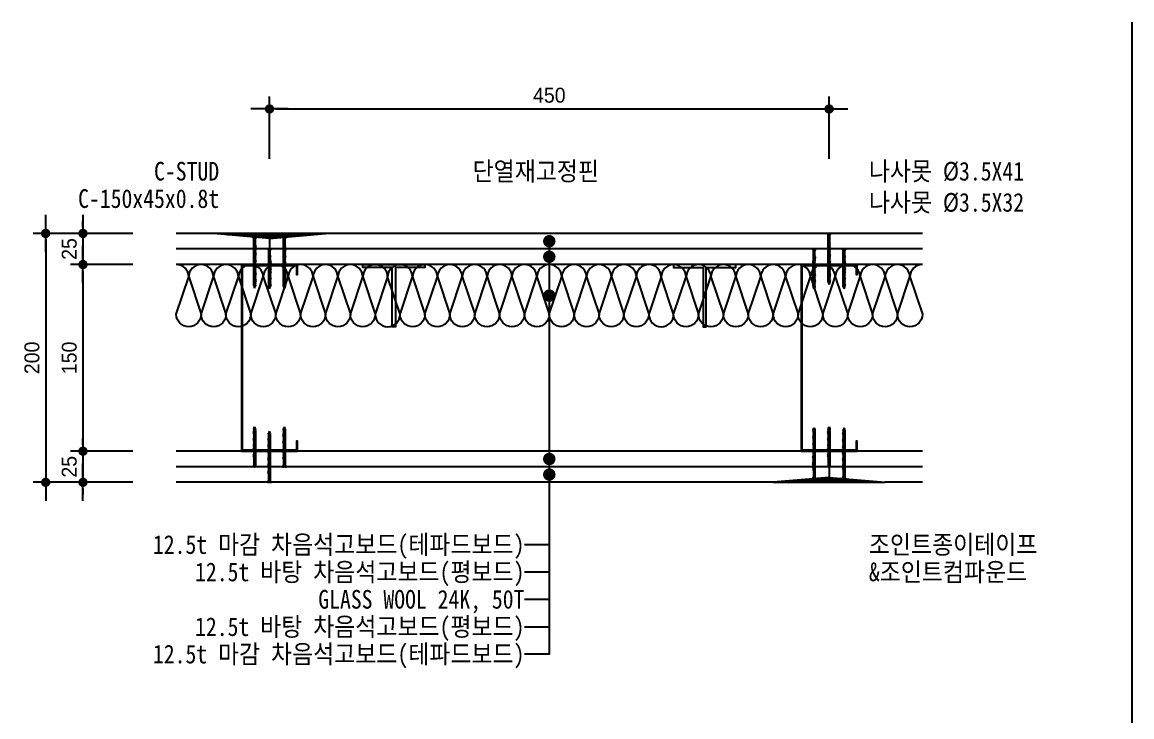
# Model space of a CAD drawing. Header units: millimetres. Extents: x 104 to 12536, y 73 to 2865.
# Drawn here: x 5249 to 6141, y 2307 to 2865 of the extents above; entities that cross this region are included whole.
import ezdxf
from ezdxf.enums import TextEntityAlignment as Align

# ---------------------------------------------------------------- set-up
doc = ezdxf.new("R2010")
doc.units = ezdxf.units.MM
doc.header["$LTSCALE"] = 5
for name, color, linetype in [('CHAN', 3, 'Continuous'), ('FIN', 6, 'Continuous'), ('formline', 6, 'Continuous'), ('GB', 7, 'Continuous'), ('INSUL', 8, 'Continuous'), ('ITXT', 5, 'Continuous'), ('PIN', 4, 'Continuous'), ('RXDIM', 7, 'Continuous'), ('SCREW2', 8, 'Continuous'), ('TEXT', 7, 'Continuous')]:
    doc.layers.add(name, color=color, linetype=linetype)
doc.styles.add('CGS', font='')
doc.styles.add('RXHS', font='')
doc.styles.get('CGS').set_extended_font_data('Dotum')
doc.styles.get('RXHS').set_extended_font_data('DotumChe')
doc.dimstyles.new('NDIM', dxfattribs={"dimscale": 5, "dimtxt": 2.4, "dimasz": 1, "dimexe": 2, "dimexo": 2, "dimgap": 1, "dimtad": 1, "dimtoh": 1, "dimdec": 0, "dimzin": 0, "dimdsep": 46, "dimtxsty": 'CGS', "dimblk1": 'DOTK', "dimblk2": 'DOTK', "dimsah": 1, "dimcen": 3, "dimclrt": 3, "dimadec": 0, "dimazin": 0, "dimtfac": 1.25, "dimtdec": 0, "dimtix": 1, "dimtmove": 2, "dimatfit": 3, "dimldrblk": 'DOTK', "dimfxl": 1, "dimtolj": 1, "dimtzin": 0, "dimarcsym": 0})

# ---------------------------------------------------------------- blocks, each defined once
blk = doc.blocks.new('나사못41')
at = {"layer": 'SCREW2'}
for p, q in [((2.25, 39.17), (0.63, 38.74)), ((0.63, 38.74), (0.92, 39.12)), ((2.25, 38.32), (0.63, 37.89)), ((0.63, 37.89), (0.92, 38.27)), ((2.25, 36.62), (0.63, 36.19)), ((0.63, 36.19), (0.92, 36.58)), ((2.25, 35.78), (0.63, 35.35)), ((0.63, 35.35), (0.92, 35.73)), ((2.25, 37.47), (0.64, 37.04)), ((0.64, 37.04), (0.92, 37.43)), ((2.54, 39.55), (0.92, 39.12)), ((2.54, 38.7), (0.92, 38.27)), ((2.54, 37.86), (0.92, 37.43)), ((2.53, 37.01), (0.92, 36.58)), ((2.54, 36.16), (0.92, 35.73)), ((0.93, 38.81), (0.93, 38.28)), ((0.93, 37.97), (0.93, 37.43)), ((0.93, 37.12), (0.93, 36.58)), ((0.93, 36.27), (0.93, 35.73)), ((1.6, 41), (0.98, 39.39)), ((0.98, 39.39), (1.64, 39.91)), ((0.98, 39.39), (0.98, 39.14)), ((1.64, 39.91), (1.6, 41)), ((2.26, 39.48), (1.6, 41)), ((2.25, 39.17), (2.54, 39.55)), ((2.25, 39.17), (2.25, 38.63)), ((2.25, 38.32), (2.54, 38.7)), ((2.25, 38.32), (2.25, 37.78)), ((2.25, 37.47), (2.54, 37.86)), ((2.25, 37.47), (2.25, 36.93)), ((2.25, 36.62), (2.53, 37.01)), ((2.25, 36.62), (2.25, 36.08)), ((2.25, 35.78), (2.54, 36.16)), ((2.25, 35.78), (2.25, 35.24)), ((2.25, 34.93), (0.63, 34.5)), ((0.63, 34.5), (0.92, 34.88)), ((2.25, 33.23), (0.63, 32.8)), ((0.63, 32.8), (0.92, 33.19)), ((2.25, 32.39), (0.63, 31.96)), ((0.63, 31.96), (0.92, 32.34)), ((2.25, 31.54), (0.63, 31.11)), ((0.63, 31.11), (0.92, 31.5)), ((2.25, 29), (0.63, 28.57)), ((0.63, 28.57), (0.92, 28.95)), ((2.25, 34.08), (0.64, 33.65)), ((0.64, 33.65), (0.92, 34.04)), ((2.25, 30.69), (0.64, 30.26)), ((0.64, 30.26), (0.92, 30.65)), ((2.25, 29.85), (0.64, 29.42)), ((0.64, 29.42), (0.93, 29.8)), ((2.25, 28.15), (0.64, 27.72)), ((0.64, 27.72), (0.92, 28.11)), ((2.25, 27.3), (0.64, 26.87)), ((0.64, 26.87), (0.93, 27.26)), ((2.54, 35.31), (0.92, 34.88)), ((2.54, 34.47), (0.92, 34.04)), ((2.53, 33.62), (0.92, 33.19)), ((2.54, 32.77), (0.92, 32.34)), ((2.54, 31.92), (0.92, 31.5)), ((2.54, 31.08), (0.92, 30.65)), ((2.54, 29.38), (0.92, 28.95)), ((2.54, 28.54), (0.92, 28.11)), ((2.54, 26.84), (0.92, 26.41)), ((0.93, 35.43), (0.93, 34.89)), ((0.93, 34.58), (0.93, 34.04)), ((0.93, 33.73), (0.93, 33.19)), ((0.93, 32.88), (0.93, 32.34)), ((0.93, 32.04), (0.93, 31.5)), ((0.93, 31.19), (0.93, 30.65)), ((0.93, 30.34), (0.93, 29.8)), ((2.54, 30.23), (0.93, 29.8)), ((0.93, 29.49), (0.93, 28.95)), ((0.93, 28.65), (0.93, 28.11)), ((0.93, 27.8), (0.93, 27.26)), ((2.54, 27.69), (0.93, 27.26)), ((0.93, 26.95), (0.93, 26.41)), ((2.25, 34.93), (2.54, 35.31)), ((2.25, 34.93), (2.25, 34.39)), ((2.25, 34.08), (2.54, 34.47)), ((2.25, 34.08), (2.25, 33.54)), ((2.25, 33.23), (2.53, 33.62)), ((2.25, 33.23), (2.25, 32.69)), ((2.25, 32.39), (2.54, 32.77)), ((2.25, 32.39), (2.25, 31.85)), ((2.25, 31.54), (2.54, 31.92)), ((2.25, 31.54), (2.25, 31)), ((2.25, 30.69), (2.54, 31.08)), ((2.25, 30.69), (2.25, 30.15)), ((2.25, 29.85), (2.54, 30.23)), ((2.25, 29.84), (2.25, 29.3)), ((2.25, 29), (2.54, 29.38)), ((2.25, 29), (2.25, 28.46)), ((2.25, 28.15), (2.54, 28.54)), ((2.25, 28.15), (2.25, 27.61)), ((2.25, 27.3), (2.54, 27.69)), ((2.25, 27.3), (2.25, 26.76)), ((2.25, 26.46), (2.54, 26.84)), ((2.25, 24.76), (0.63, 24.33)), ((0.63, 24.33), (0.92, 24.72)), ((2.25, 26.46), (0.64, 26.03)), ((0.64, 26.03), (0.92, 26.41)), ((2.25, 25.61), (0.64, 25.18)), ((0.64, 25.18), (0.93, 25.56)), ((2.25, 23.91), (0.64, 23.48)), ((0.64, 23.48), (0.92, 23.87)), ((2.25, 23.07), (0.64, 22.64)), ((0.64, 22.64), (0.93, 23.02)), ((2.26, 22.22), (0.64, 21.79)), ((0.64, 21.79), (0.93, 22.18)), ((2.25, 21.37), (0.64, 20.94)), ((0.64, 20.94), (0.93, 21.33)), ((2.26, 20.53), (0.64, 20.1)), ((0.64, 20.1), (0.93, 20.48)), ((2.25, 19.68), (0.64, 19.25)), ((0.64, 19.25), (0.92, 19.63)), ((2.25, 18.83), (0.64, 18.4)), ((0.64, 18.4), (0.93, 18.79)), ((2.26, 17.98), (0.64, 17.55)), ((0.64, 17.55), (0.93, 17.94)), ((2.54, 25.15), (0.92, 24.72)), ((2.54, 24.3), (0.92, 23.87)), ((2.54, 20.06), (0.92, 19.63)), ((0.93, 26.1), (0.93, 25.56)), ((2.54, 25.99), (0.93, 25.56)), ((0.93, 25.26), (0.93, 24.72)), ((0.93, 24.41), (0.93, 23.87)), ((0.93, 23.56), (0.93, 23.02)), ((2.54, 23.45), (0.93, 23.02)), ((0.93, 22.71), (0.93, 22.18)), ((2.54, 22.6), (0.93, 22.18)), ((0.93, 21.87), (0.93, 21.33)), ((2.54, 21.76), (0.93, 21.33)), ((0.93, 21.02), (0.93, 20.48)), ((2.54, 20.91), (0.93, 20.48)), ((0.93, 20.17), (0.93, 19.63)), ((0.93, 19.32), (0.93, 18.79)), ((2.54, 19.21), (0.93, 18.79)), ((0.93, 18.48), (0.93, 17.94)), ((0.93, 18.48), (0.93, 17.94)), ((2.54, 18.37), (0.93, 17.94)), ((2.25, 26.45), (2.25, 25.92)), ((2.25, 25.61), (2.54, 25.99)), ((2.25, 25.61), (2.25, 25.07)), ((2.25, 24.76), (2.54, 25.15)), ((2.25, 24.76), (2.25, 24.22)), ((2.25, 23.91), (2.54, 24.3)), ((2.25, 23.91), (2.25, 23.37)), ((2.25, 23.07), (2.54, 23.45)), ((2.25, 23.06), (2.25, 20.53)), ((2.25, 21.37), (2.54, 21.76)), ((2.25, 21.37), (2.25, 20.83)), ((2.25, 20.52), (2.25, 19.98)), ((2.25, 19.68), (2.54, 20.06)), ((2.25, 19.68), (2.25, 19.14)), ((2.25, 18.83), (2.54, 19.21)), ((2.25, 18.83), (2.25, 18.29)), ((2.25, 17.98), (2.25, 17.44)), ((2.26, 22.22), (2.54, 22.6)), ((2.26, 20.53), (2.54, 20.91)), ((2.26, 17.98), (2.54, 18.37)), ((2.26, 17.14), (0.64, 16.71)), ((0.64, 16.71), (0.93, 17.09)), ((2.26, 15.44), (0.64, 15.01)), ((0.64, 15.01), (0.93, 15.4)), ((2.26, 14.59), (0.64, 14.16)), ((0.64, 14.16), (0.93, 14.55)), ((2.26, 16.29), (0.65, 15.86)), ((0.65, 15.86), (0.93, 16.24)), ((2.26, 13.75), (0.65, 13.32)), ((0.65, 13.32), (0.93, 13.7)), ((2.26, 12.9), (0.65, 12.47)), ((0.65, 12.47), (0.93, 12.86)), ((2.26, 12.05), (0.65, 11.62)), ((0.65, 11.62), (0.93, 12.01)), ((2.26, 11.21), (0.65, 10.78)), ((0.65, 10.78), (0.93, 11.16)), ((2.26, 10.38), (0.65, 9.95)), ((0.65, 9.95), (0.93, 10.33)), ((2.26, 9.55), (0.65, 9.12)), ((0.65, 9.12), (0.93, 9.5)), ((0.93, 17.63), (0.93, 17.09)), ((2.55, 17.52), (0.93, 17.09)), ((0.93, 16.78), (0.93, 16.24)), ((2.55, 16.67), (0.93, 16.24)), ((0.93, 15.94), (0.93, 15.4)), ((2.54, 15.83), (0.93, 15.4)), ((0.93, 15.09), (0.93, 14.55)), ((2.55, 14.98), (0.93, 14.55)), ((0.93, 14.24), (0.93, 13.7)), ((2.55, 14.13), (0.93, 13.7)), ((0.93, 13.39), (0.93, 12.86)), ((2.55, 13.29), (0.93, 12.86)), ((0.93, 12.55), (0.93, 12.01)), ((2.55, 12.44), (0.93, 12.01)), ((0.93, 11.7), (0.93, 10.33)), ((2.55, 11.59), (0.93, 11.16)), ((2.55, 10.76), (0.93, 10.33)), ((0.93, 10.02), (0.93, 9.5)), ((2.55, 9.93), (0.93, 9.5)), ((0.93, 9.19), (0.93, 8.67)), ((2.55, 9.1), (0.93, 8.67)), ((2.25, 17.13), (2.25, 16.59)), ((2.25, 16.29), (2.25, 15.75)), ((2.25, 15.44), (2.25, 14.9)), ((2.25, 14.59), (2.25, 14.05)), ((2.25, 13.75), (2.25, 13.21)), ((2.25, 12.05), (2.25, 11.51)), ((2.25, 11.2), (2.25, 10.68)), ((2.25, 10.37), (2.25, 9.85)), ((2.25, 9.54), (2.25, 9.02)), ((2.26, 17.14), (2.55, 17.52)), ((2.26, 16.29), (2.55, 16.67)), ((2.26, 15.44), (2.54, 15.83)), ((2.26, 14.59), (2.55, 14.98)), ((2.26, 13.75), (2.55, 14.13)), ((2.26, 12.9), (2.55, 13.29)), ((2.26, 12.9), (2.26, 12.36)), ((2.26, 12.05), (2.55, 12.44)), ((2.26, 11.21), (2.55, 11.59)), ((2.26, 10.38), (2.55, 10.76)), ((2.26, 9.55), (2.55, 9.93)), ((2.26, 8.72), (2.55, 9.1)), ((2.26, 8.72), (0.65, 8.29)), ((0.65, 8.29), (0.93, 8.67)), ((2.26, 7.89), (0.65, 7.46)), ((0.65, 7.46), (0.93, 7.84)), ((2.26, 7.06), (0.65, 6.63)), ((0.65, 6.63), (0.93, 7.01)), ((0.93, 8.36), (0.93, 7.84)), ((2.55, 8.27), (0.93, 7.84)), ((0.93, 7.53), (0.93, 7.01)), ((2.55, 7.44), (0.93, 7.01)), ((0.93, 6.7), (0.93, 1.19)), ((1.54, 0.48), (1.54, 0.65)), ((1.6, 0.68), (1.57, 0.68)), ((1.63, 0.48), (1.63, 0.65)), ((2.08, 0), (3.2, 0)), ((2.25, 8.71), (2.25, 8.19)), ((2.25, 7.88), (2.25, 7.36)), ((2.25, 7.05), (2.25, 1.19)), ((2.26, 7.89), (2.55, 8.27)), ((2.26, 7.06), (2.55, 7.44)), ((-0.03, 0), (1.09, 0))]:
    blk.add_line(p, q, dxfattribs=at)
for centre, radius, start, end in [((-0.49, 1.35), 1.43, 288.66128, 353.44689), ((1.07, 0.47), 0.473, 267.52648, 0.91384), ((1.59, -1.99), 2.05, 80.28655, 99.71345), ((1.57, 0.65), 0.033, 90, 180), ((1.6, 0.65), 0.033, 0, 90), ((2.1, 0.47), 0.473, 179.08616, 272.47352), ((3.64, 1.33), 1.4, 185.72984, 251.659)]:
    blk.add_arc(centre, radius, start, end, dxfattribs=at)
blk = doc.blocks.new('나사못32')
at = {"layer": 'SCREW2'}
for p, q in [((2.24, 30.17), (0.63, 29.74)), ((0.63, 29.74), (0.92, 30.12)), ((2.25, 29.32), (0.63, 28.89)), ((0.63, 28.89), (0.92, 29.27)), ((2.25, 28.47), (0.63, 28.04)), ((0.63, 28.04), (0.92, 28.43)), ((2.24, 27.62), (0.63, 27.19)), ((0.63, 27.19), (0.91, 27.58)), ((2.24, 26.78), (0.63, 26.35)), ((2.53, 28.01), (0.91, 27.58)), ((2.53, 30.55), (0.92, 30.12)), ((0.92, 29.81), (0.92, 29.28)), ((2.53, 29.7), (0.92, 29.27)), ((0.92, 28.97), (0.92, 28.43)), ((2.54, 28.86), (0.92, 28.43)), ((0.92, 28.12), (0.92, 27.58)), ((0.92, 27.27), (0.92, 26.73)), ((2.53, 27.16), (0.92, 26.73)), ((1.6, 32), (0.98, 30.39)), ((0.98, 30.39), (1.64, 30.91)), ((0.98, 30.39), (0.98, 30.14)), ((1.64, 30.91), (1.6, 32)), ((2.27, 30.45), (1.6, 32)), ((2.24, 30.17), (2.53, 30.55)), ((2.24, 30.17), (2.24, 29.63)), ((2.24, 29.32), (2.24, 28.78)), ((2.24, 28.47), (2.24, 27.93)), ((2.24, 27.62), (2.53, 28.01)), ((2.24, 27.62), (2.24, 27.08)), ((2.24, 26.78), (2.53, 27.16)), ((2.24, 26.78), (2.24, 26.24)), ((2.25, 29.32), (2.53, 29.7)), ((2.25, 28.47), (2.54, 28.86)), ((0.63, 26.35), (0.92, 26.73)), ((2.25, 25.93), (0.63, 25.5)), ((0.63, 25.5), (0.92, 25.88)), ((2.25, 25.08), (0.63, 24.65)), ((0.63, 24.65), (0.92, 25.04)), ((2.24, 24.23), (0.63, 23.8)), ((0.63, 23.8), (0.91, 24.19)), ((2.24, 23.39), (0.63, 22.96)), ((0.63, 22.96), (0.92, 23.34)), ((2.25, 22.54), (0.63, 22.11)), ((0.63, 22.11), (0.92, 22.5)), ((2.25, 21.69), (0.63, 21.26)), ((0.63, 21.26), (0.92, 21.65)), ((2.25, 20), (0.63, 19.57)), ((0.63, 19.57), (0.92, 19.95)), ((2.25, 19.15), (0.63, 18.72)), ((0.63, 18.72), (0.92, 19.11)), ((2.25, 20.85), (0.64, 20.42)), ((0.64, 20.42), (0.92, 20.8)), ((2.25, 18.3), (0.64, 17.87)), ((0.64, 17.87), (0.92, 18.26)), ((2.53, 24.62), (0.91, 24.19)), ((0.92, 26.43), (0.92, 25.89)), ((2.53, 26.31), (0.92, 25.88)), ((0.92, 25.58), (0.92, 25.04)), ((2.54, 25.47), (0.92, 25.04)), ((0.92, 24.73), (0.92, 24.19)), ((0.92, 23.88), (0.92, 23.34)), ((2.53, 23.77), (0.92, 23.34)), ((0.92, 23.04), (0.92, 22.5)), ((2.53, 22.92), (0.92, 22.5)), ((0.92, 22.19), (0.92, 21.65)), ((2.54, 22.08), (0.92, 21.65)), ((0.92, 21.34), (0.92, 20.8)), ((2.54, 21.23), (0.92, 20.8)), ((0.92, 20.49), (0.92, 19.95)), ((2.53, 20.38), (0.92, 19.95)), ((0.92, 19.65), (0.92, 19.11)), ((2.54, 19.54), (0.92, 19.11)), ((0.92, 18.8), (0.92, 18.26)), ((2.54, 18.69), (0.92, 18.26)), ((0.92, 17.95), (0.92, 17.41)), ((2.24, 25.93), (2.24, 25.39)), ((2.24, 25.08), (2.24, 24.54)), ((2.24, 24.23), (2.53, 24.62)), ((2.24, 24.23), (2.24, 23.69)), ((2.24, 23.39), (2.53, 23.77)), ((2.24, 23.39), (2.24, 22.85)), ((2.24, 22.54), (2.24, 22)), ((2.24, 21.69), (2.24, 21.15)), ((2.24, 20.84), (2.24, 20.3)), ((2.24, 20), (2.24, 19.46)), ((2.24, 19.15), (2.24, 18.61)), ((2.24, 18.3), (2.24, 17.76)), ((2.25, 25.93), (2.53, 26.31)), ((2.25, 25.08), (2.54, 25.47)), ((2.25, 22.54), (2.53, 22.92)), ((2.25, 21.69), (2.54, 22.08)), ((2.25, 20.85), (2.54, 21.23)), ((2.25, 20), (2.53, 20.38)), ((2.25, 19.15), (2.54, 19.54)), ((2.25, 18.3), (2.54, 18.69)), ((2.25, 17.46), (0.63, 17.03)), ((0.63, 17.03), (0.92, 17.41)), ((2.25, 15.9), (0.63, 15.47)), ((0.63, 15.47), (0.92, 15.86)), ((2.25, 13.36), (0.63, 12.93)), ((0.63, 12.93), (0.92, 13.32)), ((2.25, 16.73), (0.64, 16.3)), ((0.64, 16.3), (0.92, 16.68)), ((2.25, 15.06), (0.64, 14.63)), ((0.64, 14.63), (0.92, 15.01)), ((2.25, 14.21), (0.64, 13.78)), ((0.64, 13.78), (0.92, 14.16)), ((2.25, 12.51), (0.64, 12.08)), ((0.64, 12.08), (0.92, 12.47)), ((2.25, 11.67), (0.64, 11.24)), ((0.64, 11.24), (0.92, 11.62)), ((2.26, 10.82), (0.64, 10.39)), ((0.64, 10.39), (0.93, 10.78)), ((2.27, 9.98), (0.65, 9.55)), ((0.65, 9.55), (0.94, 9.93)), ((2.27, 9.13), (0.66, 8.7)), ((0.66, 8.7), (0.94, 9.09)), ((2.54, 17.84), (0.92, 17.41)), ((0.92, 17.45), (0.92, 16.92)), ((0.92, 17.22), (0.92, 16.68)), ((2.54, 17.11), (0.92, 16.68)), ((0.92, 16.37), (0.92, 15.86)), ((2.54, 16.29), (0.92, 15.86)), ((0.92, 15.55), (0.92, 15.01)), ((2.54, 15.44), (0.92, 15.01)), ((0.92, 14.7), (0.92, 14.16)), ((2.54, 14.59), (0.92, 14.16)), ((0.92, 13.86), (0.92, 13.32)), ((2.54, 13.75), (0.92, 13.32)), ((0.92, 13.01), (0.92, 12.47)), ((2.54, 12.9), (0.92, 12.47)), ((0.92, 12.16), (0.92, 11.62)), ((2.54, 12.05), (0.92, 11.62)), ((0.93, 11.32), (0.93, 10.78)), ((2.55, 11.21), (0.93, 10.78)), ((0.94, 10.47), (0.94, 9.93)), ((2.55, 10.36), (0.94, 9.93)), ((2.56, 9.51), (0.94, 9.09)), ((0.95, 9.63), (0.95, 9.09)), ((2.24, 17.45), (2.24, 17.03)), ((2.24, 16.72), (2.24, 16.54)), ((2.24, 16.71), (2.24, 15.86)), ((2.24, 15.9), (2.24, 15.36)), ((2.24, 14.21), (2.24, 13.67)), ((2.24, 13.36), (2.24, 12.82)), ((2.24, 12.51), (2.24, 11.97)), ((2.25, 17.46), (2.54, 17.84)), ((2.25, 16.73), (2.54, 17.11)), ((2.25, 15.9), (2.54, 16.29)), ((2.25, 15.06), (2.54, 15.44)), ((2.25, 15.06), (2.25, 14.52)), ((2.25, 14.21), (2.54, 14.59)), ((2.25, 13.36), (2.54, 13.75)), ((2.25, 12.51), (2.54, 12.9)), ((2.25, 11.67), (2.54, 12.05)), ((2.25, 11.67), (2.25, 11.13)), ((2.26, 10.82), (2.55, 11.21)), ((2.26, 10.82), (2.26, 10.28)), ((2.27, 9.98), (2.55, 10.36)), ((2.27, 9.98), (2.27, 9.44)), ((2.27, 9.13), (2.56, 9.51)), ((2.27, 9.13), (2.27, 8.59)), ((0, 0), (1.12, 0)), ((2.27, 8.28), (0.66, 7.85)), ((0.66, 7.85), (0.95, 8.24)), ((2.28, 7.44), (0.67, 7.01)), ((0.67, 7.01), (0.95, 7.39)), ((2.29, 6.59), (0.67, 6.16)), ((0.67, 6.16), (0.96, 6.55)), ((2.28, 5.74), (0.67, 5.31)), ((0.67, 5.31), (0.95, 5.7)), ((0.95, 8.78), (0.95, 8.24)), ((2.56, 8.67), (0.95, 8.24)), ((0.95, 7.93), (0.95, 7.39)), ((2.57, 7.82), (0.95, 7.39)), ((2.57, 6.13), (0.95, 5.7)), ((0.95, 5.39), (0.95, 1.19)), ((0.96, 7.09), (0.96, 6.55)), ((2.57, 6.98), (0.96, 6.55)), ((0.96, 6.24), (0.96, 5.7)), ((1.57, 0.48), (1.57, 0.65)), ((1.63, 0.68), (1.6, 0.68)), ((1.66, 0.48), (1.66, 0.65)), ((2.27, 8.28), (2.56, 8.67)), ((2.27, 8.28), (2.27, 7.74)), ((2.27, 5.74), (2.27, 1.19)), ((2.28, 7.44), (2.57, 7.82)), ((2.28, 7.44), (2.28, 6.9)), ((2.28, 6.59), (2.28, 6.05)), ((2.28, 5.74), (2.57, 6.13)), ((2.29, 6.59), (2.57, 6.98)), ((2.11, 0), (3.23, 0))]:
    blk.add_line(p, q, dxfattribs=at)
for centre, radius, start, end in [((-0.44, 1.33), 1.4, 288.341, 354.27016), ((1.1, 0.47), 0.473, 267.52648, 0.91384), ((1.61, -1.99), 2.05, 80.28655, 99.71345), ((1.6, 0.65), 0.033, 90, 180), ((1.63, 0.65), 0.033, 360, 90), ((2.13, 0.47), 0.473, 179.08616, 272.47352), ((3.67, 1.33), 1.4, 185.72984, 251.659)]:
    blk.add_arc(centre, radius, start, end, dxfattribs=at)
blk = doc.blocks.new('DOTK')
blk.add_line((-3, 0), (3, 0))
at = {"const_width": 0.75}
blk.add_lwpolyline([(-0.375, 0, 1), (0.375, 0, 1)], format="xyb", close=True, dxfattribs=at)
blk = doc.blocks.new('*D53')
at = {"layer": 'RXDIM', "color": 0, "lineweight": -2, "transparency": 16777216}
for p, q in [((5447.94, 2755.76), (5447.94, 2805.76)), ((5897.94, 2755.76), (5897.94, 2805.76)), ((5452.94, 2795.76), (5892.94, 2795.76))]:
    blk.add_line(p, q, dxfattribs=at)
at = {"layer": 'RXDIM', "color": 0, "lineweight": -2, "transparency": 16777216, "xscale": 5, "yscale": 5, "zscale": 5, "rotation": 180}
blk.add_blockref('DOTK', (5447.94, 2795.76), dxfattribs=at)
at = {"layer": 'RXDIM', "color": 0, "lineweight": -2, "transparency": 16777216, "xscale": 5, "yscale": 5, "zscale": 5}
blk.add_blockref('DOTK', (5897.94, 2795.76), dxfattribs=at)
at = {"layer": 'RXDIM', "color": 3, "transparency": 16777216, "insert": (5672.94, 2806.77), "char_height": 12, "attachment_point": 5, "style": 'CGS'}
blk.add_mtext('\\A1;450', dxfattribs=at)
blk = doc.blocks.new('*D54')
at = {"layer": 'RXDIM', "color": 0, "lineweight": -2, "transparency": 16777216}
for p, q in [((5337.94, 2695.76), (5257.94, 2695.76)), ((5267.94, 2690.76), (5267.94, 2500.76)), ((5337.94, 2495.76), (5257.94, 2495.76))]:
    blk.add_line(p, q, dxfattribs=at)
at = {"layer": 'RXDIM', "color": 0, "lineweight": -2, "transparency": 16777216, "xscale": 5, "yscale": 5, "zscale": 5}
for p, rotation in [((5267.94, 2695.76), 90), ((5267.94, 2495.76), 270)]:
    blk.add_blockref('DOTK', p, dxfattribs=dict(at, rotation=rotation))
at = {"layer": 'RXDIM', "color": 3, "transparency": 16777216, "insert": (5256.93, 2595.76), "char_height": 12, "attachment_point": 5, "rotation": 90, "style": 'CGS'}
blk.add_mtext('\\A1;200', dxfattribs=at)
blk = doc.blocks.new('*D55')
at = {"layer": 'RXDIM', "color": 0, "lineweight": -2, "transparency": 16777216}
for p, q in [((5297.94, 2700.76), (5297.94, 2705.76)), ((5337.94, 2695.76), (5287.94, 2695.76)), ((5297.94, 2695.76), (5297.94, 2670.76)), ((5337.94, 2670.76), (5287.94, 2670.76)), ((5297.94, 2665.76), (5297.94, 2660.76))]:
    blk.add_line(p, q, dxfattribs=at)
at = {"layer": 'RXDIM', "color": 0, "lineweight": -2, "transparency": 16777216, "xscale": 5, "yscale": 5, "zscale": 5}
for p, rotation in [((5297.94, 2695.76), 270), ((5297.94, 2670.76), 90)]:
    blk.add_blockref('DOTK', p, dxfattribs=dict(at, rotation=rotation))
at = {"layer": 'RXDIM', "color": 3, "transparency": 16777216, "insert": (5286.93, 2683.26), "char_height": 12, "attachment_point": 5, "rotation": 90, "style": 'CGS'}
blk.add_mtext('\\A1;25', dxfattribs=at)
blk = doc.blocks.new('*D56')
at = {"layer": 'RXDIM', "color": 0, "lineweight": -2, "transparency": 16777216}
for p, q in [((5337.94, 2670.76), (5287.94, 2670.76)), ((5297.94, 2665.76), (5297.94, 2525.76)), ((5337.94, 2520.76), (5287.94, 2520.76))]:
    blk.add_line(p, q, dxfattribs=at)
at = {"layer": 'RXDIM', "color": 0, "lineweight": -2, "transparency": 16777216, "xscale": 5, "yscale": 5, "zscale": 5}
for p, rotation in [((5297.94, 2670.76), 90), ((5297.94, 2520.76), 270)]:
    blk.add_blockref('DOTK', p, dxfattribs=dict(at, rotation=rotation))
at = {"layer": 'RXDIM', "color": 3, "transparency": 16777216, "insert": (5286.93, 2595.76), "char_height": 12, "attachment_point": 5, "rotation": 90, "style": 'CGS'}
blk.add_mtext('\\A1;150', dxfattribs=at)
blk = doc.blocks.new('*D57')
at = {"layer": 'RXDIM', "color": 0, "lineweight": -2, "transparency": 16777216}
for p, q in [((5297.94, 2525.76), (5297.94, 2530.76)), ((5337.94, 2520.76), (5287.94, 2520.76)), ((5297.94, 2520.76), (5297.94, 2495.76)), ((5337.94, 2495.76), (5287.94, 2495.76)), ((5297.94, 2490.76), (5297.94, 2485.76))]:
    blk.add_line(p, q, dxfattribs=at)
at = {"layer": 'RXDIM', "color": 0, "lineweight": -2, "transparency": 16777216, "xscale": 5, "yscale": 5, "zscale": 5}
for p, rotation in [((5297.94, 2520.76), 270), ((5297.94, 2495.76), 90)]:
    blk.add_blockref('DOTK', p, dxfattribs=dict(at, rotation=rotation))
at = {"layer": 'RXDIM', "color": 3, "transparency": 16777216, "insert": (5286.93, 2508.26), "char_height": 12, "attachment_point": 5, "rotation": 90, "style": 'CGS'}
blk.add_mtext('\\A1;25', dxfattribs=at)

msp = doc.modelspace()

# ---------------------------------------------------------------- linework, layer by layer
at = {"layer": 'CHAN'}
for points in [[(5470.44, 2670.76), (5425.44, 2670.76), (5425.44, 2520.76), (5470.44, 2520.76), (5470.44, 2528.76), (5469.64, 2528.76), (5469.64, 2521.56), (5426.24, 2521.56), (5426.24, 2669.96), (5469.64, 2669.96), (5469.64, 2662.76), (5470.44, 2662.76), (5470.44, 2670.76), (5470.44, 2669.96)], [(5920.44, 2670.76), (5875.44, 2670.76), (5875.44, 2520.76), (5920.44, 2520.76), (5920.44, 2528.76), (5919.64, 2528.76), (5919.64, 2521.56), (5876.24, 2521.56), (5876.24, 2669.96), (5919.64, 2669.96), (5919.64, 2662.76), (5920.44, 2662.76), (5920.44, 2670.76), (5920.44, 2669.96)]]:
    msp.add_lwpolyline(points, dxfattribs=at)
at = {"layer": 'FIN'}
for p, q in [((5492.94, 2695.76), (5402.94, 2695.76)), ((5481.69, 2694.76), (5414.19, 2694.76)), ((5470.44, 2693.76), (5425.44, 2693.76)), ((5459.19, 2692.76), (5436.69, 2692.76)), ((5459.19, 2692.76), (5436.69, 2692.76)), ((5886.69, 2498.76), (5909.19, 2498.76)), ((5852.94, 2495.76), (5942.94, 2495.76)), ((5864.19, 2496.76), (5931.69, 2496.76)), ((5875.44, 2497.76), (5920.44, 2497.76))]:
    msp.add_line(p, q, dxfattribs=at)
at = {"layer": 'formline'}
msp.add_line((6141.38, 2865.5), (6141.38, 104.5), dxfattribs=at)
at = {"layer": 'GB'}
for p, q in [((5402.94, 2695.76), (5372.94, 2695.76)), ((5447.94, 2691.76), (5402.94, 2695.76)), ((5447.94, 2691.76), (5492.94, 2695.76)), ((5972.94, 2695.76), (5492.94, 2695.76)), ((5447.94, 2691.76), (5447.94, 2683.26)), ((5972.94, 2683.26), (5372.94, 2683.26)), ((5897.94, 2683.26), (5897.94, 2670.76)), ((5897.94, 2683.26), (5897.94, 2670.76)), ((5972.94, 2670.76), (5372.94, 2670.76)), ((5972.94, 2520.76), (5372.94, 2520.76)), ((5447.94, 2508.26), (5447.94, 2520.76)), ((5447.94, 2508.26), (5447.94, 2520.76)), ((5972.94, 2508.26), (5372.94, 2508.26)), ((5897.94, 2508.26), (5897.94, 2499.76)), ((5897.94, 2499.76), (5852.94, 2495.76)), ((5897.94, 2499.76), (5942.94, 2495.76)), ((5852.94, 2495.76), (5372.94, 2495.76)), ((5972.94, 2495.76), (5942.94, 2495.76))]:
    msp.add_line(p, q, dxfattribs=at)
at = {"layer": 'INSUL'}
msp.add_lwpolyline([(5972.94, 2670.76, 0.414214), (5962.94, 2660.76), (5972.94, 2630.76, -1), (5952.94, 2630.76), (5962.94, 2660.76, 1), (5942.94, 2660.76), (5952.94, 2630.76, -1), (5932.94, 2630.76), (5942.94, 2660.76, 1), (5922.94, 2660.76), (5932.94, 2630.76, -1), (5912.94, 2630.76), (5922.94, 2660.76, 1), (5902.94, 2660.76), (5912.94, 2630.76, -1), (5892.94, 2630.76), (5902.94, 2660.76, 1), (5882.94, 2660.76), (5892.94, 2630.76, -1), (5872.94, 2630.76), (5882.94, 2660.76, 1), (5862.94, 2660.76), (5872.94, 2630.76, -1), (5852.94, 2630.76), (5862.94, 2660.76, 1), (5842.94, 2660.76), (5852.94, 2630.76, -1), (5832.94, 2630.76), (5842.94, 2660.76, 1), (5822.94, 2660.76), (5832.94, 2630.76, -1), (5812.94, 2630.76), (5822.94, 2660.76, 1), (5802.94, 2660.76), (5812.94, 2630.76, -1), (5792.94, 2630.76), (5802.94, 2660.76, 1), (5782.94, 2660.76), (5792.94, 2630.76, -1), (5772.94, 2630.76), (5762.94, 2660.76), (5752.94, 2630.76, 1), (5772.94, 2630.76), (5782.94, 2660.76, 1), (5762.94, 2660.76, 0.414214), (5752.94, 2670.76, 0.414214), (5742.94, 2660.76), (5752.94, 2630.76, -1), (5732.94, 2630.76), (5742.94, 2660.76, 1), (5722.94, 2660.76), (5732.94, 2630.76, -1), (5712.94, 2630.76), (5722.94, 2660.76, 1), (5702.94, 2660.76), (5712.94, 2630.76, -1), (5692.94, 2630.76), (5702.94, 2660.76, 1), (5682.94, 2660.76), (5692.94, 2630.76, -1), (5672.94, 2630.76), (5682.94, 2660.76, 1), (5662.94, 2660.76), (5672.94, 2630.76, -1), (5652.94, 2630.76), (5662.94, 2660.76, 1), (5642.94, 2660.76), (5652.94, 2630.76, -1), (5632.94, 2630.76), (5642.94, 2660.76, 1), (5622.94, 2660.76), (5632.94, 2630.76, -1), (5612.94, 2630.76), (5622.94, 2660.76, 1), (5602.94, 2660.76), (5612.94, 2630.76, -1), (5592.94, 2630.76), (5602.94, 2660.76, 1), (5582.94, 2660.76), (5592.94, 2630.76, -1), (5572.94, 2630.76), (5582.94, 2660.76, 1), (5562.94, 2660.76), (5572.94, 2630.76, -1), (5552.94, 2630.76), (5542.94, 2660.76), (5532.94, 2630.76, 1), (5552.94, 2630.76), (5562.94, 2660.76, 1), (5542.94, 2660.76, 0.414214), (5532.94, 2670.76, 0.414214), (5522.94, 2660.76), (5532.94, 2630.76, -1), (5512.94, 2630.76), (5522.94, 2660.76, 1), (5502.94, 2660.76), (5512.94, 2630.76, -1), (5492.94, 2630.76), (5502.94, 2660.76, 1), (5482.94, 2660.76), (5492.94, 2630.76, -1), (5472.94, 2630.76), (5482.94, 2660.76, 1), (5462.94, 2660.76), (5472.94, 2630.76, -1), (5452.94, 2630.76), (5462.94, 2660.76, 1), (5442.94, 2660.76), (5452.94, 2630.76, -1), (5432.94, 2630.76), (5442.94, 2660.76, 1), (5422.94, 2660.76), (5432.94, 2630.76, -1), (5412.94, 2630.76), (5422.94, 2660.76, 1), (5402.94, 2660.76), (5412.94, 2630.76, -1), (5392.94, 2630.76), (5402.94, 2660.76, 1), (5382.94, 2660.76), (5392.94, 2630.76, -1), (5372.94, 2630.76), (5382.94, 2660.76, 0.414214), (5372.94, 2670.76, 0.595959)], format="xyb", dxfattribs=at)
at = {"layer": 'ITXT'}
for points in [[(5427.44, 2670.76, 0, 8.33, 0), (5427.44, 2695.76, 0, 0, 0), (5427.44, 2745.76, 0, 0, 0), (5407.44, 2745.76, 0, 0, 0)], [(5547.94, 2670.76, 0, 8.33, 0), (5560.44, 2692.41, 0, 0, 0), (5591.24, 2745.76, 0, 0, 0), (5611.24, 2745.76, 0, 0, 0)], [(5897.94, 2695.76, 0, 8.33, 0), (5897.94, 2720.76, 0, 0, 0), (5897.94, 2745.76, 0, 0, 0), (5929.94, 2745.76, 0, 0, 0)], [(5909.94, 2683.26, 0, 8.33, 0), (5909.94, 2708.26, 0, 0, 0), (5909.94, 2720.76, 0, 0, 0), (5929.94, 2720.76, 0, 0, 0)], [(5897.94, 2495.76, 0, 8.33, 0), (5897.94, 2470.76, 0, 0, 0), (5897.94, 2445.76, 0, 0, 0), (5929.94, 2445.76, 0, 0, 0)]]:
    msp.add_lwpolyline(points, format="xyseb", dxfattribs=at)
for points in [[(5672.94, 2689.51), (5672.94, 2357.76), (5652.94, 2357.76)], [(5652.94, 2445.76), (5672.94, 2445.76)], [(5652.94, 2423.76), (5672.94, 2423.76)], [(5652.94, 2401.76), (5672.94, 2401.76)], [(5652.94, 2379.76), (5672.94, 2379.76)]]:
    msp.add_lwpolyline(points, dxfattribs=at)
at = {"layer": 'ITXT', "const_width": 5}
for points in [[(5675.44, 2689.51, -1), (5670.44, 2689.51, -1)], [(5675.44, 2677.01, -1), (5670.44, 2677.01, -1)], [(5675.44, 2645.76, -1), (5670.44, 2645.76, -1)], [(5675.44, 2514.51, -1), (5670.44, 2514.51, -1)], [(5675.44, 2502.01, -1), (5670.44, 2502.01, -1)]]:
    msp.add_lwpolyline(points, format="xyb", close=True, dxfattribs=at)
at = {"layer": 'PIN'}
for points in [[(5572.94, 2670.76), (5572.94, 2668.26), (5549.19, 2668.26), (5549.19, 2620.76), (5546.69, 2620.76), (5546.69, 2668.26), (5522.94, 2668.26), (5522.94, 2670.76), (5572.94, 2670.76)], [(5772.94, 2670.76), (5772.94, 2668.26), (5796.69, 2668.26), (5796.69, 2620.76), (5799.19, 2620.76), (5799.19, 2668.26), (5822.94, 2668.26), (5822.94, 2670.76), (5772.94, 2670.76)]]:
    msp.add_lwpolyline(points, dxfattribs=at)

# ---------------------------------------------------------------- block references
at = {"layer": 'SCREW2'}
for name, p, rotation in [('나사못41', (5899.52, 2695.76), 180.0000000017872), ('나사못41', (5437.48, 2692.89), 180.0000000017872), ('나사못32', (5449.55, 2683.26), 179.9999999999907), ('나사못32', (5911.55, 2683.26), 179.9999999999907)]:
    msp.add_blockref(name, p, dxfattribs=dict(at, rotation=rotation))
at = {"layer": 'SCREW2', "xscale": -1, "rotation": 180}
for name, p in [('나사못41', (5458.31, 2692.88)), ('나사못32', (5884.32, 2683.26))]:
    msp.add_blockref(name, p, dxfattribs=at)
at = {"layer": 'SCREW2', "xscale": -1}
for name, p in [('나사못32', (5437.51, 2508.26)), ('나사못41', (5887.52, 2498.63)), ('나사못32', (5899.55, 2508.26))]:
    msp.add_blockref(name, p, dxfattribs=at)
at = {"layer": 'SCREW2'}
for name, p in [('나사못41', (5446.31, 2495.76)), ('나사못32', (5458.28, 2508.26)), ('나사못41', (5908.35, 2498.63))]:
    msp.add_blockref(name, p, dxfattribs=at)

# ---------------------------------------------------------------- texts
at = {"layer": 'TEXT', "style": 'RXHS', "width": 0.9}
for s, p in [('C-STUD', (5407.44, 2745.76)), ('C-150x45x0.8t', (5407.44, 2723.76)), ('12.5t 마감 차음석고보드(테파드보드)', (5652.94, 2445.76)), ('12.5t 바탕 차음석고보드(평보드)', (5652.94, 2423.76)), ('GLASS WOOL 24K, 50T', (5652.94, 2401.76)), ('12.5t 바탕 차음석고보드(평보드)', (5652.94, 2379.76)), ('12.5t 마감 차음석고보드(테파드보드)', (5652.94, 2357.76))]:
    msp.add_text(s, height=15, dxfattribs=at).set_placement(p, align=Align.MIDDLE_RIGHT)
msp.add_text('단열재고정핀', height=15, rotation=360, dxfattribs=at).set_placement((5611.24, 2745.76), align=Align.MIDDLE_LEFT)
for s, p in [('나사못 Ø3.5X41', (5929.94, 2745.76)), ('나사못 Ø3.5X32', (5929.94, 2720.76)), ('조인트종이테이프', (5929.94, 2445.76)), ('&조인트컴파운드', (5929.94, 2423.76))]:
    msp.add_text(s, height=15, dxfattribs=at).set_placement(p, align=Align.MIDDLE_LEFT)

# ---------------------------------------------------------------- dimensions: what is measured, and where the dimension line sits
at = {"layer": 'RXDIM'}
dim = msp.add_linear_dim(base=(5897.94, 2795.76), p1=(5447.94, 2745.76), p2=(5897.94, 2745.76), dimstyle='NDIM', dxfattribs=at)
dim.commit()
dim.dimension.update_dxf_attribs({"geometry": '*D53', "text_midpoint": (5672.94, 2806.77)})
for base, p1, p2, picture, middle in [((5267.94, 2495.76), (5347.94, 2695.76), (5347.94, 2495.76), '*D54', (5256.93, 2595.76)), ((5297.94, 2670.76), (5347.94, 2695.76), (5347.94, 2670.76), '*D55', (5286.93, 2683.26)), ((5297.94, 2520.76), (5347.94, 2670.76), (5347.94, 2520.76), '*D56', (5286.93, 2595.76)), ((5297.94, 2495.76), (5347.94, 2520.76), (5347.94, 2495.76), '*D57', (5286.93, 2508.26))]:
    dim = msp.add_linear_dim(base=base, p1=p1, p2=p2, angle=90, dimstyle='NDIM', dxfattribs=at)
    dim.commit()
    dim.dimension.update_dxf_attribs({"geometry": picture, "text_midpoint": middle})

doc.saveas('drawing.dxf')
